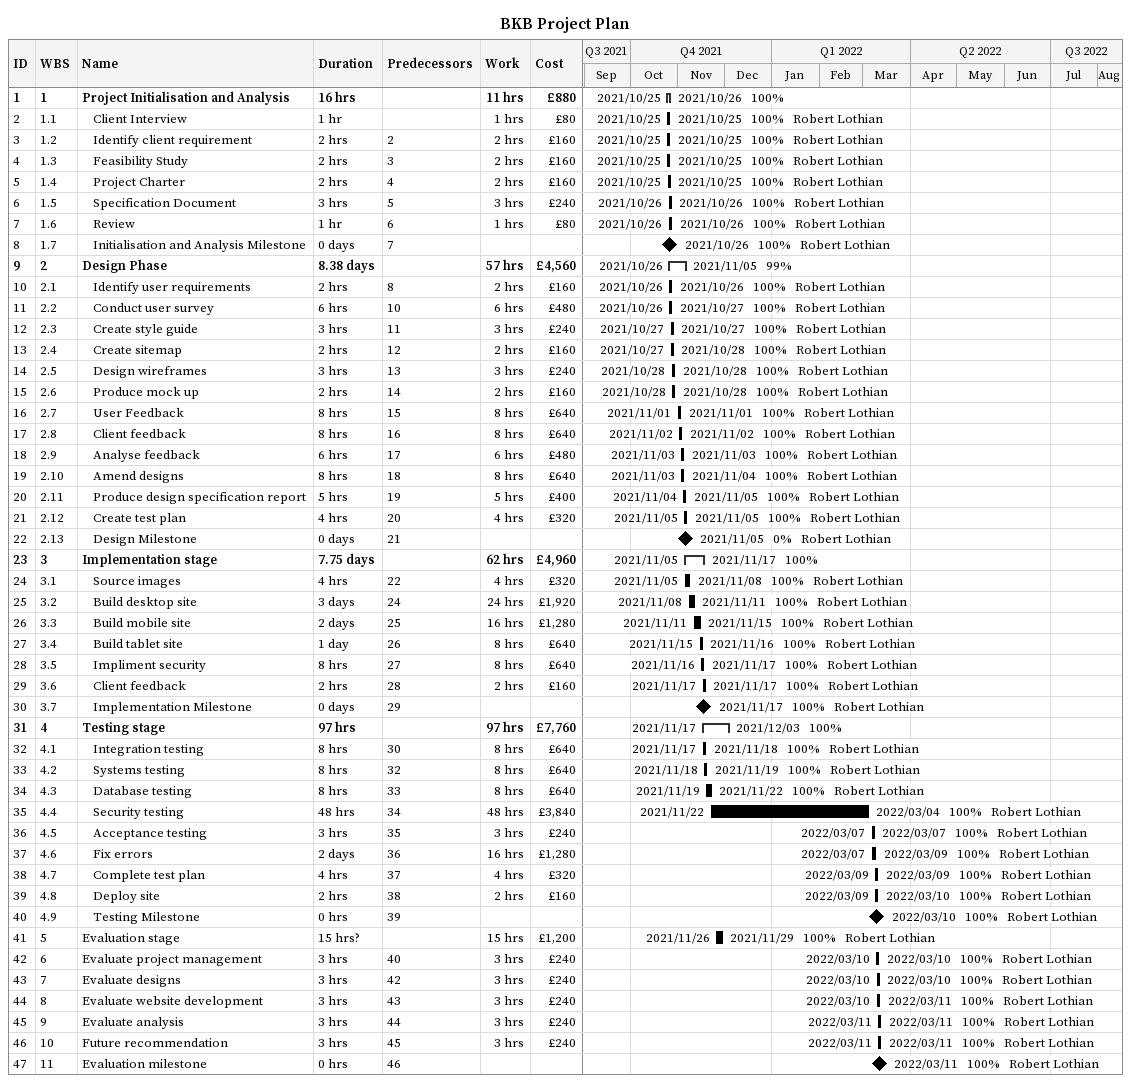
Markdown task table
BKB Project Plan

| ID | WBS | Task | Duration | Start | Finish | Predecessors | Resources | % complete | Work (h) | Cost (£) |
|---|---|---|---|---|---|---|---|---|---|---|
| 1 | 1 | **Project Initialisation and Analysis** | 16h | 2021-10-25 | 2021-10-26 |  |  | 100 | 11 | 880 |
| 2 | 1.1 | Client Interview | 1h | 2021-10-25 | 2021-10-25 |  | Robert Lothian | 100 | 1 | 80 |
| 3 | 1.2 | Identify client requirement | 2h | 2021-10-25 | 2021-10-25 | 2 | Robert Lothian | 100 | 2 | 160 |
| 4 | 1.3 | Feasibility Study | 2h | 2021-10-25 | 2021-10-25 | 3 | Robert Lothian | 100 | 2 | 160 |
| 5 | 1.4 | Project Charter | 2h | 2021-10-25 | 2021-10-25 | 4 | Robert Lothian | 100 | 2 | 160 |
| 6 | 1.5 | Specification Document | 3h | 2021-10-26 | 2021-10-26 | 5 | Robert Lothian | 100 | 3 | 240 |
| 7 | 1.6 | Review | 1h | 2021-10-26 | 2021-10-26 | 6 | Robert Lothian | 100 | 1 | 80 |
| 8 | 1.7 | Initialisation and Analysis Milestone | 0d | 2021-10-26 | 2021-10-26 | 7 | Robert Lothian | 100 |  |  |
| 9 | 2 | **Design Phase** | 8.38d | 2021-10-26 | 2021-11-05 |  |  | 99 | 57 | 4560 |
| 10 | 2.1 | Identify user requirements | 2h | 2021-10-26 | 2021-10-26 | 8 | Robert Lothian | 100 | 2 | 160 |
| 11 | 2.2 | Conduct user survey | 6h | 2021-10-26 | 2021-10-27 | 10 | Robert Lothian | 100 | 6 | 480 |
| 12 | 2.3 | Create style guide | 3h | 2021-10-27 | 2021-10-27 | 11 | Robert Lothian | 100 | 3 | 240 |
| 13 | 2.4 | Create sitemap | 2h | 2021-10-27 | 2021-10-28 | 12 | Robert Lothian | 100 | 2 | 160 |
| 14 | 2.5 | Design wireframes | 3h | 2021-10-28 | 2021-10-28 | 13 | Robert Lothian | 100 | 3 | 240 |
| 15 | 2.6 | Produce mock up | 2h | 2021-10-28 | 2021-10-28 | 14 | Robert Lothian | 100 | 2 | 160 |
| 16 | 2.7 | User Feedback | 8h | 2021-11-01 | 2021-11-01 | 15 | Robert Lothian | 100 | 8 | 640 |
| 17 | 2.8 | Client feedback | 8h | 2021-11-02 | 2021-11-02 | 16 | Robert Lothian | 100 | 8 | 640 |
| 18 | 2.9 | Analyse feedback | 6h | 2021-11-03 | 2021-11-03 | 17 | Robert Lothian | 100 | 6 | 480 |
| 19 | 2.10 | Amend designs | 8h | 2021-11-03 | 2021-11-04 | 18 | Robert Lothian | 100 | 8 | 640 |
| 20 | 2.11 | Produce design specification report | 5h | 2021-11-04 | 2021-11-05 | 19 | Robert Lothian | 100 | 5 | 400 |
| 21 | 2.12 | Create test plan | 4h | 2021-11-05 | 2021-11-05 | 20 | Robert Lothian | 100 | 4 | 320 |
| 22 | 2.13 | Design Milestone | 0d | 2021-11-05 | 2021-11-05 | 21 | Robert Lothian | 0 |  |  |
| 23 | 3 | **Implementation stage** | 7.75d | 2021-11-05 | 2021-11-17 |  |  | 100 | 62 | 4960 |
| 24 | 3.1 | Source images | 4h | 2021-11-05 | 2021-11-08 | 22 | Robert Lothian | 100 | 4 | 320 |
| 25 | 3.2 | Build desktop site | 3d | 2021-11-08 | 2021-11-11 | 24 | Robert Lothian | 100 | 24 | 1920 |
| 26 | 3.3 | Build mobile site | 2d | 2021-11-11 | 2021-11-15 | 25 | Robert Lothian | 100 | 16 | 1280 |
| 27 | 3.4 | Build tablet site | 1d | 2021-11-15 | 2021-11-16 | 26 | Robert Lothian | 100 | 8 | 640 |
| 28 | 3.5 | Impliment security | 8h | 2021-11-16 | 2021-11-17 | 27 | Robert Lothian | 100 | 8 | 640 |
| 29 | 3.6 | Client feedback | 2h | 2021-11-17 | 2021-11-17 | 28 | Robert Lothian | 100 | 2 | 160 |
| 30 | 3.7 | Implementation Milestone | 0d | 2021-11-17 | 2021-11-17 | 29 | Robert Lothian | 100 |  |  |
| 31 | 4 | **Testing stage** | 97h | 2021-11-17 | 2021-12-03 |  |  | 100 | 97 | 7760 |
| 32 | 4.1 | Integration testing | 8h | 2021-11-17 | 2021-11-18 | 30 | Robert Lothian | 100 | 8 | 640 |
| 33 | 4.2 | Systems testing | 8h | 2021-11-18 | 2021-11-19 | 32 | Robert Lothian | 100 | 8 | 640 |
| 34 | 4.3 | Database testing | 8h | 2021-11-19 | 2021-11-22 | 33 | Robert Lothian | 100 | 8 | 640 |
| 35 | 4.4 | Security testing | 48h | 2021-11-22 | 2022-03-04 | 34 | Robert Lothian | 100 | 48 | 3840 |
| 36 | 4.5 | Acceptance testing | 3h | 2022-03-07 | 2022-03-07 | 35 | Robert Lothian | 100 | 3 | 240 |
| 37 | 4.6 | Fix errors | 2d | 2022-03-07 | 2022-03-09 | 36 | Robert Lothian | 100 | 16 | 1280 |
| 38 | 4.7 | Complete test plan | 4h | 2022-03-09 | 2022-03-09 | 37 | Robert Lothian | 100 | 4 | 320 |
| 39 | 4.8 | Deploy site | 2h | 2022-03-09 | 2022-03-10 | 38 | Robert Lothian | 100 | 2 | 160 |
| 40 | 4.9 | Testing Milestone | 0h | 2022-03-10 | 2022-03-10 | 39 | Robert Lothian | 100 |  |  |
| 41 | 5 | Evaluation stage | 15h? | 2021-11-26 | 2021-11-29 |  | Robert Lothian | 100 | 15 | 1200 |
| 42 | 6 | Evaluate project management | 3h | 2022-03-10 | 2022-03-10 | 40 | Robert Lothian | 100 | 3 | 240 |
| 43 | 7 | Evaluate designs | 3h | 2022-03-10 | 2022-03-10 | 42 | Robert Lothian | 100 | 3 | 240 |
| 44 | 8 | Evaluate website development | 3h | 2022-03-10 | 2022-03-11 | 43 | Robert Lothian | 100 | 3 | 240 |
| 45 | 9 | Evaluate analysis | 3h | 2022-03-11 | 2022-03-11 | 44 | Robert Lothian | 100 | 3 | 240 |
| 46 | 10 | Future recommendation | 3h | 2022-03-11 | 2022-03-11 | 45 | Robert Lothian | 100 | 3 | 240 |
| 47 | 11 | Evaluation milestone | 0h | 2022-03-11 | 2022-03-11 | 46 | Robert Lothian | 100 |  |  |
